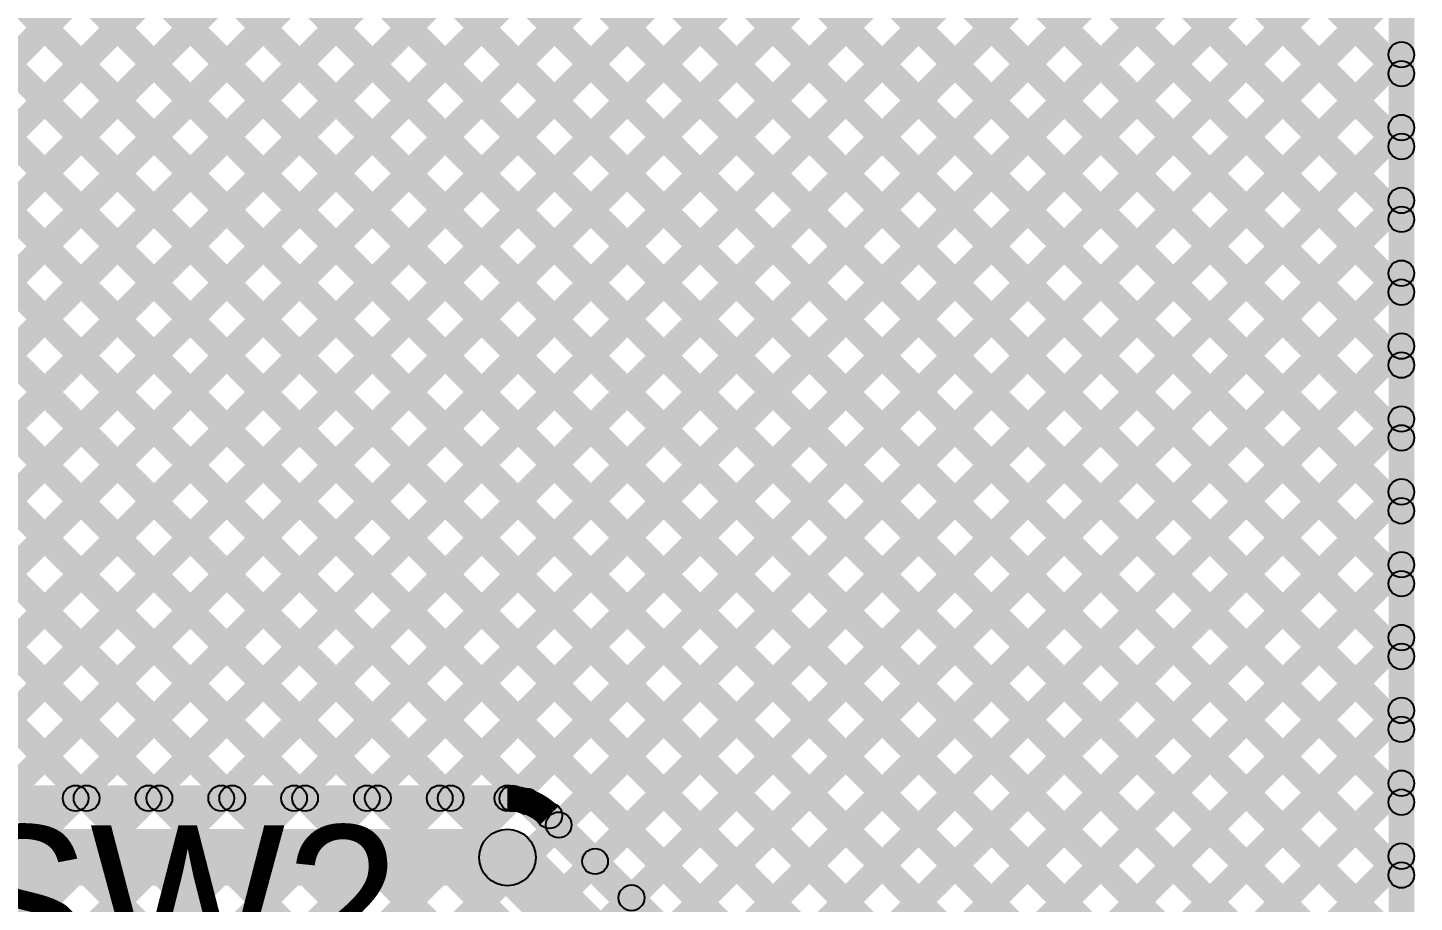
# Model space of a CAD drawing. Header units: millimetres. Extents: x -0.22 to 4.11, y -0.25 to 2.01.
# Drawn here: x 3.261 to 3.8, y 0.652 to 0.992 of the extents above; entities that cross this region are included whole.
import ezdxf

# ---------------------------------------------------------------- set-up
doc = ezdxf.new("R2010")
doc.units = ezdxf.units.MM
doc.header["$MEASUREMENT"] = 0
for name, color, linetype in [('BottomLayer', 5, 'Continuous'), ('TopLayer', 1, 'Continuous'), ('TopOverlay', 2, 'Continuous')]:
    doc.layers.add(name, color=color, linetype=linetype)

msp = doc.modelspace()

# ---------------------------------------------------------------- hatches: boundary and pattern name
at = {"layer": 'BottomLayer'}
for points in [[(2.28528, 1.74077), (2.29235, 1.74784), (3.68407, 0.35612), (3.677, 0.34905)], [(2.28528, 1.74077), (2.29235, 1.74784), (3.68407, 0.35612), (3.677, 0.34905)], [(2.39848, 1.74071), (2.40555, 1.74778), (3.68648, 0.46685), (3.6794, 0.45978)], [(2.39848, 1.74071), (2.40555, 1.74778), (3.68648, 0.46685), (3.6794, 0.45978)], [(2.42677, 1.7407), (2.43385, 1.74777), (3.70386, 0.47775), (3.69679, 0.47068)], [(2.42677, 1.7407), (2.43385, 1.74777), (3.70386, 0.47775), (3.69679, 0.47068)], [(2.45507, 1.74068), (2.46214, 1.74775), (3.71515, 0.49475), (3.70808, 0.48768)], [(2.45507, 1.74068), (2.46214, 1.74775), (3.71515, 0.49475), (3.70808, 0.48768)], [(2.48337, 1.74067), (2.49044, 1.74774), (3.74083, 0.49735), (3.73376, 0.49028)], [(2.48337, 1.74067), (2.49044, 1.74774), (3.74083, 0.49735), (3.73376, 0.49028)], [(2.51167, 1.74065), (2.51874, 1.74772), (3.76911, 0.49735), (3.76204, 0.49028)], [(2.51167, 1.74065), (2.51874, 1.74772), (3.76911, 0.49735), (3.76204, 0.49028)], [(2.53997, 1.74064), (2.54704, 1.74771), (3.79717, 0.49758), (3.7901, 0.49051)], [(2.53997, 1.74064), (2.54704, 1.74771), (3.79717, 0.49758), (3.7901, 0.49051)], [(2.56827, 1.74062), (2.57534, 1.74769), (3.79807, 0.52497), (3.791, 0.51789)], [(2.56827, 1.74062), (2.57534, 1.74769), (3.79807, 0.52497), (3.791, 0.51789)], [(2.59657, 1.74061), (2.60364, 1.74768), (3.79807, 0.55325), (3.791, 0.54618)], [(2.59657, 1.74061), (2.60364, 1.74768), (3.79807, 0.55325), (3.791, 0.54618)], [(2.62487, 1.74059), (2.63194, 1.74766), (3.79807, 0.58153), (3.791, 0.57446)], [(2.62487, 1.74059), (2.63194, 1.74766), (3.79807, 0.58153), (3.791, 0.57446)], [(2.65317, 1.74058), (2.66024, 1.74765), (3.79807, 0.60982), (3.791, 0.60275)], [(2.65317, 1.74058), (2.66024, 1.74765), (3.79807, 0.60982), (3.791, 0.60275)], [(2.68147, 1.74056), (2.68854, 1.74763), (3.79807, 0.6381), (3.791, 0.63103)], [(2.68147, 1.74056), (2.68854, 1.74763), (3.79807, 0.6381), (3.791, 0.63103)], [(2.70976, 1.74055), (2.71684, 1.74762), (3.79807, 0.66639), (3.791, 0.65932)], [(2.70976, 1.74055), (2.71684, 1.74762), (3.79807, 0.66639), (3.791, 0.65932)], [(2.73806, 1.74053), (2.74513, 1.7476), (3.79807, 0.69467), (3.791, 0.6876)], [(2.73806, 1.74053), (2.74513, 1.7476), (3.79807, 0.69467), (3.791, 0.6876)], [(2.76636, 1.74052), (2.77343, 1.74759), (3.79807, 0.72296), (3.791, 0.71588)], [(2.76636, 1.74052), (2.77343, 1.74759), (3.79807, 0.72296), (3.791, 0.71588)], [(2.79466, 1.7405), (2.80173, 1.74757), (3.79807, 0.75124), (3.791, 0.74417)], [(2.79466, 1.7405), (2.80173, 1.74757), (3.79807, 0.75124), (3.791, 0.74417)], [(2.82296, 1.74049), (2.83003, 1.74756), (3.79807, 0.77952), (3.791, 0.77245)], [(2.82296, 1.74049), (2.83003, 1.74756), (3.79807, 0.77952), (3.791, 0.77245)], [(2.85126, 1.74047), (2.85833, 1.74755), (3.79807, 0.80781), (3.791, 0.80074)], [(2.85126, 1.74047), (2.85833, 1.74755), (3.79807, 0.80781), (3.791, 0.80074)], [(2.87956, 1.74046), (2.88663, 1.74753), (3.79807, 0.83609), (3.791, 0.82902)], [(2.87956, 1.74046), (2.88663, 1.74753), (3.79807, 0.83609), (3.791, 0.82902)], [(2.90786, 1.74044), (2.91493, 1.74752), (3.79807, 0.86438), (3.791, 0.85731)], [(2.90786, 1.74044), (2.91493, 1.74752), (3.79807, 0.86438), (3.791, 0.85731)], [(2.93616, 1.74043), (2.94323, 1.7475), (3.79807, 0.89266), (3.791, 0.88559)], [(2.93616, 1.74043), (2.94323, 1.7475), (3.79807, 0.89266), (3.791, 0.88559)], [(2.96446, 1.74042), (2.97153, 1.74749), (3.79807, 0.92095), (3.791, 0.91387)], [(2.96446, 1.74042), (2.97153, 1.74749), (3.79807, 0.92095), (3.791, 0.91387)], [(2.99275, 1.7404), (2.99983, 1.74747), (3.79807, 0.94923), (3.791, 0.94216)], [(2.99275, 1.7404), (2.99983, 1.74747), (3.79807, 0.94923), (3.791, 0.94216)], [(3.02105, 1.74039), (3.02812, 1.74746), (3.79807, 0.97751), (3.791, 0.97044)], [(3.02105, 1.74039), (3.02812, 1.74746), (3.79807, 0.97751), (3.791, 0.97044)], [(2.32424, 1.7301), (2.33131, 1.73717), (3.68407, 0.38441), (3.677, 0.37734)], [(2.32424, 1.7301), (2.33131, 1.73717), (3.68407, 0.38441), (3.677, 0.37734)], [(2.35252, 1.7301), (2.35959, 1.73717), (3.68407, 0.41269), (3.677, 0.40562)], [(2.35252, 1.7301), (2.35959, 1.73717), (3.68407, 0.41269), (3.677, 0.40562)], [(2.38081, 1.7301), (2.38788, 1.73717), (3.68407, 0.44097), (3.677, 0.4339)], [(2.38081, 1.7301), (2.38788, 1.73717), (3.68407, 0.44097), (3.677, 0.4339)], [(2.28168, 1.71608), (2.28875, 1.72315), (3.68407, 0.32784), (3.677, 0.32077)], [(2.28168, 1.71608), (2.28875, 1.72315), (3.68407, 0.32784), (3.677, 0.32077)], [(2.28168, 1.6878), (2.28875, 1.69487), (3.68407, 0.29955), (3.677, 0.29248)], [(2.28168, 1.6878), (2.28875, 1.69487), (3.68407, 0.29955), (3.677, 0.29248)], [(2.28168, 1.65951), (2.28875, 1.66658), (3.68407, 0.27127), (3.677, 0.2642)], [(2.28168, 1.65951), (2.28875, 1.66658), (3.68407, 0.27127), (3.677, 0.2642)], [(2.28168, 1.63123), (2.28875, 1.6383), (3.68407, 0.24298), (3.677, 0.23591)], [(2.28168, 1.63123), (2.28875, 1.6383), (3.68407, 0.24298), (3.677, 0.23591)], [(2.48939, 0.20652), (2.48232, 0.21359), (3.677, 1.40827), (3.68407, 1.4012)], [(2.48939, 0.20652), (2.48232, 0.21359), (3.677, 1.40827), (3.68407, 1.4012)], [(2.51767, 0.20652), (2.5106, 0.21359), (3.677, 1.37999), (3.68407, 1.37291)], [(2.51767, 0.20652), (2.5106, 0.21359), (3.677, 1.37999), (3.68407, 1.37291)], [(2.54596, 0.20652), (2.53889, 0.21359), (3.677, 1.3517), (3.68407, 1.34463)], [(2.54596, 0.20652), (2.53889, 0.21359), (3.677, 1.3517), (3.68407, 1.34463)], [(2.57424, 0.20652), (2.56717, 0.21359), (3.677, 1.32342), (3.68407, 1.31635)], [(2.57424, 0.20652), (2.56717, 0.21359), (3.677, 1.32342), (3.68407, 1.31635)], [(2.60253, 0.20652), (2.59546, 0.21359), (3.677, 1.29513), (3.68407, 1.28806)], [(2.60253, 0.20652), (2.59546, 0.21359), (3.677, 1.29513), (3.68407, 1.28806)], [(2.63081, 0.20652), (2.62374, 0.21359), (3.677, 1.26685), (3.68407, 1.25978)], [(2.63081, 0.20652), (2.62374, 0.21359), (3.677, 1.26685), (3.68407, 1.25978)], [(2.6591, 0.20652), (2.65203, 0.21359), (3.677, 1.23856), (3.68407, 1.23149)], [(2.6591, 0.20652), (2.65203, 0.21359), (3.677, 1.23856), (3.68407, 1.23149)], [(2.68738, 0.20652), (2.68031, 0.21359), (3.69075, 1.22403), (3.69782, 1.21696)], [(2.68738, 0.20652), (2.68031, 0.21359), (3.69075, 1.22403), (3.69782, 1.21696)], [(2.69807, 0.16064), (2.691, 0.16771), (3.74732, 1.22403), (3.75439, 1.21696)], [(2.69807, 0.13236), (2.691, 0.13943), (3.7756, 1.22403), (3.78267, 1.21696)], [(2.69807, 0.18892), (2.691, 0.196), (3.71903, 1.22403), (3.72611, 1.21696)], [(2.69807, 0.16064), (2.691, 0.16771), (3.74732, 1.22403), (3.75439, 1.21696)], [(2.69807, 0.13236), (2.691, 0.13943), (3.7756, 1.22403), (3.78267, 1.21696)], [(2.69807, 0.18892), (2.691, 0.196), (3.71903, 1.22403), (3.72611, 1.21696)], [(3.79953, 0.49404), (3.78953, 0.49404), (3.78953, 1.2205), (3.79953, 1.2205)], [(3.79953, 0.49404), (3.78953, 0.49404), (3.78953, 1.2205), (3.79953, 1.2205)], [(2.69807, 0.10407), (2.691, 0.11114), (3.791, 1.21114), (3.79807, 1.20407)], [(2.69807, 0.10407), (2.691, 0.11114), (3.791, 1.21114), (3.79807, 1.20407)], [(2.69807, 0.07579), (2.691, 0.08286), (3.791, 1.18286), (3.79807, 1.17579)], [(2.69807, 0.07579), (2.691, 0.08286), (3.791, 1.18286), (3.79807, 1.17579)], [(2.69807, 0.0475), (2.691, 0.05457), (3.791, 1.15457), (3.79807, 1.1475)], [(2.69807, 0.0475), (2.691, 0.05457), (3.791, 1.15457), (3.79807, 1.1475)], [(2.69807, 0.01922), (2.691, 0.02629), (3.791, 1.12629), (3.79807, 1.11922)], [(2.69807, 0.01922), (2.691, 0.02629), (3.791, 1.12629), (3.79807, 1.11922)], [(2.71799, 0.01085), (2.71091, 0.01792), (3.791, 1.09801), (3.79807, 1.09093)], [(2.71799, 0.01085), (2.71091, 0.01792), (3.791, 1.09801), (3.79807, 1.09093)], [(2.74627, 0.01085), (2.7392, 0.01792), (3.791, 1.06972), (3.79807, 1.06265)], [(2.74627, 0.01085), (2.7392, 0.01792), (3.791, 1.06972), (3.79807, 1.06265)], [(2.77455, 0.01085), (2.76748, 0.01792), (3.791, 1.04144), (3.79807, 1.03437)], [(2.77455, 0.01085), (2.76748, 0.01792), (3.791, 1.04144), (3.79807, 1.03437)], [(2.80284, 0.01085), (2.79577, 0.01792), (3.791, 1.01315), (3.79807, 1.00608)], [(2.80284, 0.01085), (2.79577, 0.01792), (3.791, 1.01315), (3.79807, 1.00608)], [(2.83112, 0.01085), (2.82405, 0.01792), (3.791, 0.98487), (3.79807, 0.9778)], [(2.83112, 0.01085), (2.82405, 0.01792), (3.791, 0.98487), (3.79807, 0.9778)], [(2.85941, 0.01085), (2.85234, 0.01792), (3.791, 0.95658), (3.79807, 0.94951)], [(2.85941, 0.01085), (2.85234, 0.01792), (3.791, 0.95658), (3.79807, 0.94951)], [(2.88769, 0.01085), (2.88062, 0.01792), (3.791, 0.9283), (3.79807, 0.92123)], [(2.88769, 0.01085), (2.88062, 0.01792), (3.791, 0.9283), (3.79807, 0.92123)], [(2.91598, 0.01085), (2.9089, 0.01792), (3.791, 0.90001), (3.79807, 0.89294)], [(2.91598, 0.01085), (2.9089, 0.01792), (3.791, 0.90001), (3.79807, 0.89294)], [(2.94426, 0.01085), (2.93719, 0.01792), (3.791, 0.87173), (3.79807, 0.86466)], [(2.94426, 0.01085), (2.93719, 0.01792), (3.791, 0.87173), (3.79807, 0.86466)], [(2.97254, 0.01085), (2.96547, 0.01792), (3.791, 0.84345), (3.79807, 0.83638)], [(2.97254, 0.01085), (2.96547, 0.01792), (3.791, 0.84345), (3.79807, 0.83638)], [(3.00083, 0.01085), (2.99376, 0.01792), (3.791, 0.81516), (3.79807, 0.80809)], [(3.00083, 0.01085), (2.99376, 0.01792), (3.791, 0.81516), (3.79807, 0.80809)], [(3.02911, 0.01085), (3.02204, 0.01792), (3.791, 0.78688), (3.79807, 0.77981)], [(3.02911, 0.01085), (3.02204, 0.01792), (3.791, 0.78688), (3.79807, 0.77981)], [(3.0574, 0.01085), (3.05033, 0.01792), (3.791, 0.75859), (3.79807, 0.75152)], [(3.0574, 0.01085), (3.05033, 0.01792), (3.791, 0.75859), (3.79807, 0.75152)], [(3.08568, 0.01085), (3.07861, 0.01792), (3.791, 0.73031), (3.79807, 0.72324)], [(3.08568, 0.01085), (3.07861, 0.01792), (3.791, 0.73031), (3.79807, 0.72324)], [(3.11397, 0.01085), (3.10689, 0.01792), (3.791, 0.70202), (3.79807, 0.69495)], [(3.11397, 0.01085), (3.10689, 0.01792), (3.791, 0.70202), (3.79807, 0.69495)], [(3.14225, 0.01085), (3.13518, 0.01792), (3.791, 0.67374), (3.79807, 0.66667)], [(3.14225, 0.01085), (3.13518, 0.01792), (3.791, 0.67374), (3.79807, 0.66667)]]:
    msp.add_hatch(color=5, dxfattribs=at).paths.add_polyline_path(points)
h = msp.add_hatch(color=5, dxfattribs=at)
edge = h.paths.add_edge_path()
edge.add_arc((3.79453, 0.98133), 0.005, 0, 360)
h = msp.add_hatch(color=5, dxfattribs=at)
edge = h.paths.add_edge_path()
edge.add_arc((3.79453, 0.98133), 0.005, 0, 360)
h = msp.add_hatch(color=5, dxfattribs=at)
edge = h.paths.add_edge_path()
edge.add_arc((3.79453, 0.97398), 0.005, 0, 360)
h = msp.add_hatch(color=5, dxfattribs=at)
edge = h.paths.add_edge_path()
edge.add_arc((3.79453, 0.97398), 0.005, 0, 360)
h = msp.add_hatch(color=5, dxfattribs=at)
edge = h.paths.add_edge_path()
edge.add_arc((3.79453, 0.95305), 0.005, 0, 360)
h = msp.add_hatch(color=5, dxfattribs=at)
edge = h.paths.add_edge_path()
edge.add_arc((3.79453, 0.95305), 0.005, 0, 360)
h = msp.add_hatch(color=5, dxfattribs=at)
edge = h.paths.add_edge_path()
edge.add_arc((3.79453, 0.94569), 0.005, 0, 360)
h = msp.add_hatch(color=5, dxfattribs=at)
edge = h.paths.add_edge_path()
edge.add_arc((3.79453, 0.94569), 0.005, 0, 360)
h = msp.add_hatch(color=5, dxfattribs=at)
edge = h.paths.add_edge_path()
edge.add_arc((3.79453, 0.92476), 0.005, 0, 360)
h = msp.add_hatch(color=5, dxfattribs=at)
edge = h.paths.add_edge_path()
edge.add_arc((3.79453, 0.92476), 0.005, 0, 360)
h = msp.add_hatch(color=5, dxfattribs=at)
edge = h.paths.add_edge_path()
edge.add_arc((3.79453, 0.91741), 0.005, 0, 360)
h = msp.add_hatch(color=5, dxfattribs=at)
edge = h.paths.add_edge_path()
edge.add_arc((3.79453, 0.91741), 0.005, 0, 360)
h = msp.add_hatch(color=5, dxfattribs=at)
edge = h.paths.add_edge_path()
edge.add_arc((3.79453, 0.89648), 0.005, 0, 360)
h = msp.add_hatch(color=5, dxfattribs=at)
edge = h.paths.add_edge_path()
edge.add_arc((3.79453, 0.89648), 0.005, 0, 360)
h = msp.add_hatch(color=5, dxfattribs=at)
edge = h.paths.add_edge_path()
edge.add_arc((3.79453, 0.88913), 0.005, 0, 360)
h = msp.add_hatch(color=5, dxfattribs=at)
edge = h.paths.add_edge_path()
edge.add_arc((3.79453, 0.88913), 0.005, 0, 360)
h = msp.add_hatch(color=5, dxfattribs=at)
edge = h.paths.add_edge_path()
edge.add_arc((3.79453, 0.8682), 0.005, 0, 360)
h = msp.add_hatch(color=5, dxfattribs=at)
edge = h.paths.add_edge_path()
edge.add_arc((3.79453, 0.8682), 0.005, 0, 360)
h = msp.add_hatch(color=5, dxfattribs=at)
edge = h.paths.add_edge_path()
edge.add_arc((3.79453, 0.86084), 0.005, 0, 360)
h = msp.add_hatch(color=5, dxfattribs=at)
edge = h.paths.add_edge_path()
edge.add_arc((3.79453, 0.86084), 0.005, 0, 360)
h = msp.add_hatch(color=5, dxfattribs=at)
edge = h.paths.add_edge_path()
edge.add_arc((3.79453, 0.83991), 0.005, 0, 360)
h = msp.add_hatch(color=5, dxfattribs=at)
edge = h.paths.add_edge_path()
edge.add_arc((3.79453, 0.83991), 0.005, 0, 360)
h = msp.add_hatch(color=5, dxfattribs=at)
edge = h.paths.add_edge_path()
edge.add_arc((3.79453, 0.83256), 0.005, 0, 360)
h = msp.add_hatch(color=5, dxfattribs=at)
edge = h.paths.add_edge_path()
edge.add_arc((3.79453, 0.83256), 0.005, 0, 360)
h = msp.add_hatch(color=5, dxfattribs=at)
edge = h.paths.add_edge_path()
edge.add_arc((3.79453, 0.81163), 0.005, 0, 360)
h = msp.add_hatch(color=5, dxfattribs=at)
edge = h.paths.add_edge_path()
edge.add_arc((3.79453, 0.81163), 0.005, 0, 360)
h = msp.add_hatch(color=5, dxfattribs=at)
edge = h.paths.add_edge_path()
edge.add_arc((3.79453, 0.80427), 0.005, 0, 360)
h = msp.add_hatch(color=5, dxfattribs=at)
edge = h.paths.add_edge_path()
edge.add_arc((3.79453, 0.80427), 0.005, 0, 360)
h = msp.add_hatch(color=5, dxfattribs=at)
edge = h.paths.add_edge_path()
edge.add_arc((3.79453, 0.78334), 0.005, 0, 360)
h = msp.add_hatch(color=5, dxfattribs=at)
edge = h.paths.add_edge_path()
edge.add_arc((3.79453, 0.78334), 0.005, 0, 360)
h = msp.add_hatch(color=5, dxfattribs=at)
edge = h.paths.add_edge_path()
edge.add_arc((3.79453, 0.77599), 0.005, 0, 360)
h = msp.add_hatch(color=5, dxfattribs=at)
edge = h.paths.add_edge_path()
edge.add_arc((3.79453, 0.77599), 0.005, 0, 360)
h = msp.add_hatch(color=5, dxfattribs=at)
edge = h.paths.add_edge_path()
edge.add_arc((3.79453, 0.75506), 0.005, 0, 360)
h = msp.add_hatch(color=5, dxfattribs=at)
edge = h.paths.add_edge_path()
edge.add_arc((3.79453, 0.75506), 0.005, 0, 360)
h = msp.add_hatch(color=5, dxfattribs=at)
edge = h.paths.add_edge_path()
edge.add_arc((3.79453, 0.7477), 0.005, 0, 360)
h = msp.add_hatch(color=5, dxfattribs=at)
edge = h.paths.add_edge_path()
edge.add_arc((3.79453, 0.7477), 0.005, 0, 360)
h = msp.add_hatch(color=5, dxfattribs=at)
edge = h.paths.add_edge_path()
edge.add_arc((3.79453, 0.72677), 0.005, 0, 360)
h = msp.add_hatch(color=5, dxfattribs=at)
edge = h.paths.add_edge_path()
edge.add_arc((3.79453, 0.72677), 0.005, 0, 360)
h = msp.add_hatch(color=5, dxfattribs=at)
edge = h.paths.add_edge_path()
edge.add_arc((3.79453, 0.71942), 0.005, 0, 360)
h = msp.add_hatch(color=5, dxfattribs=at)
edge = h.paths.add_edge_path()
edge.add_arc((3.79453, 0.71942), 0.005, 0, 360)
h = msp.add_hatch(color=5, dxfattribs=at)
edge = h.paths.add_edge_path()
edge.add_arc((3.79453, 0.69849), 0.005, 0, 360)
h = msp.add_hatch(color=5, dxfattribs=at)
edge = h.paths.add_edge_path()
edge.add_arc((3.79453, 0.69849), 0.005, 0, 360)
h = msp.add_hatch(color=5, dxfattribs=at)
edge = h.paths.add_edge_path()
edge.add_arc((3.79453, 0.69114), 0.005, 0, 360)
h = msp.add_hatch(color=5, dxfattribs=at)
edge = h.paths.add_edge_path()
edge.add_arc((3.79453, 0.69114), 0.005, 0, 360)
h = msp.add_hatch(color=5, dxfattribs=at)
edge = h.paths.add_edge_path()
edge.add_arc((3.79453, 0.6702), 0.005, 0, 360)
h = msp.add_hatch(color=5, dxfattribs=at)
edge = h.paths.add_edge_path()
edge.add_arc((3.79453, 0.6702), 0.005, 0, 360)
h = msp.add_hatch(color=5, dxfattribs=at)
edge = h.paths.add_edge_path()
edge.add_arc((3.79453, 0.66285), 0.005, 0, 360)
h = msp.add_hatch(color=5, dxfattribs=at)
edge = h.paths.add_edge_path()
edge.add_arc((3.79453, 0.66285), 0.005, 0, 360)
at = {"layer": 'TopLayer'}
for points in [[(2.97202, 0.68915), (2.96495, 0.69622), (3.72239, 1.45366), (3.72946, 1.44659)], [(2.97202, 0.68915), (2.96495, 0.69622), (3.72239, 1.45366), (3.72946, 1.44659)], [(3.0003, 0.68915), (2.99323, 0.69622), (3.73622, 1.43921), (3.74329, 1.43213)], [(3.0003, 0.68915), (2.99323, 0.69622), (3.73622, 1.43921), (3.74329, 1.43213)], [(3.02859, 0.68915), (3.02152, 0.69622), (3.76043, 1.43514), (3.7675, 1.42806)], [(3.02859, 0.68915), (3.02152, 0.69622), (3.76043, 1.43514), (3.7675, 1.42806)], [(3.05687, 0.68915), (3.0498, 0.69622), (3.78872, 1.43514), (3.79579, 1.42806)], [(3.05687, 0.68915), (3.0498, 0.69622), (3.78872, 1.43514), (3.79579, 1.42806)], [(3.08516, 0.68915), (3.07809, 0.69622), (3.791, 1.40913), (3.79807, 1.40206)], [(3.08516, 0.68915), (3.07809, 0.69622), (3.791, 1.40913), (3.79807, 1.40206)], [(2.63281, 1.33667), (2.63988, 1.34374), (3.2874, 0.69622), (3.28033, 0.68915)], [(2.63281, 1.33667), (2.63988, 1.34374), (3.2874, 0.69622), (3.28033, 0.68915)], [(2.66109, 1.33667), (2.66816, 1.34374), (3.31569, 0.69622), (3.30861, 0.68915)], [(2.66109, 1.33667), (2.66816, 1.34374), (3.31569, 0.69622), (3.30861, 0.68915)], [(2.68938, 1.33667), (2.69645, 1.34374), (3.34397, 0.69622), (3.3369, 0.68915)], [(2.68938, 1.33667), (2.69645, 1.34374), (3.34397, 0.69622), (3.3369, 0.68915)], [(2.71766, 1.33667), (2.72473, 1.34374), (3.37225, 0.69622), (3.36518, 0.68915)], [(2.71766, 1.33667), (2.72473, 1.34374), (3.37225, 0.69622), (3.36518, 0.68915)], [(2.74595, 1.33667), (2.75302, 1.34374), (3.40054, 0.69622), (3.39347, 0.68915)], [(2.74595, 1.33667), (2.75302, 1.34374), (3.40054, 0.69622), (3.39347, 0.68915)], [(2.77423, 1.33667), (2.7813, 1.34374), (3.42882, 0.69622), (3.42175, 0.68915)], [(2.77423, 1.33667), (2.7813, 1.34374), (3.42882, 0.69622), (3.42175, 0.68915)], [(2.80251, 1.33667), (2.80959, 1.34374), (3.45836, 0.69497), (3.45129, 0.6879)], [(2.80251, 1.33667), (2.80959, 1.34374), (3.45836, 0.69497), (3.45129, 0.6879)], [(2.8308, 1.33667), (2.83787, 1.34374), (3.68426, 0.49735), (3.67719, 0.49028)], [(2.8308, 1.33667), (2.83787, 1.34374), (3.68426, 0.49735), (3.67719, 0.49028)], [(2.85908, 1.33667), (2.86615, 1.34374), (3.71254, 0.49735), (3.70547, 0.49028)], [(2.85908, 1.33667), (2.86615, 1.34374), (3.71254, 0.49735), (3.70547, 0.49028)], [(2.88737, 1.33667), (2.89444, 1.34374), (3.74083, 0.49735), (3.73376, 0.49028)], [(2.88737, 1.33667), (2.89444, 1.34374), (3.74083, 0.49735), (3.73376, 0.49028)], [(2.91565, 1.33667), (2.92272, 1.34374), (3.74985, 0.51662), (3.74278, 0.50954)], [(2.91565, 1.33667), (2.92272, 1.34374), (3.74985, 0.51662), (3.74278, 0.50954)], [(2.94394, 1.33667), (2.95101, 1.34374), (3.77813, 0.51662), (3.77106, 0.50954)], [(2.94394, 1.33667), (2.95101, 1.34374), (3.77813, 0.51662), (3.77106, 0.50954)], [(2.97222, 1.33667), (2.97929, 1.34374), (3.79807, 0.52497), (3.791, 0.51789)], [(2.97222, 1.33667), (2.97929, 1.34374), (3.79807, 0.52497), (3.791, 0.51789)], [(3.0005, 1.33667), (3.00758, 1.34374), (3.79807, 0.55325), (3.791, 0.54618)], [(3.0005, 1.33667), (3.00758, 1.34374), (3.79807, 0.55325), (3.791, 0.54618)], [(3.02879, 1.33667), (3.03586, 1.34374), (3.79807, 0.58153), (3.791, 0.57446)], [(3.02879, 1.33667), (3.03586, 1.34374), (3.79807, 0.58153), (3.791, 0.57446)], [(3.28335, 1.33667), (3.29042, 1.34374), (3.79807, 0.83609), (3.791, 0.82902)], [(3.28335, 1.33667), (3.29042, 1.34374), (3.79807, 0.83609), (3.791, 0.82902)], [(3.31163, 1.33667), (3.3187, 1.34374), (3.79807, 0.86438), (3.791, 0.85731)], [(3.31163, 1.33667), (3.3187, 1.34374), (3.79807, 0.86438), (3.791, 0.85731)], [(3.33992, 1.33667), (3.34699, 1.34374), (3.79807, 0.89266), (3.791, 0.88559)], [(3.33992, 1.33667), (3.34699, 1.34374), (3.79807, 0.89266), (3.791, 0.88559)], [(3.3682, 1.33667), (3.37527, 1.34374), (3.79807, 0.92095), (3.791, 0.91387)], [(3.3682, 1.33667), (3.37527, 1.34374), (3.79807, 0.92095), (3.791, 0.91387)], [(3.39648, 1.33667), (3.40356, 1.34374), (3.79807, 0.94923), (3.791, 0.94216)], [(3.39648, 1.33667), (3.40356, 1.34374), (3.79807, 0.94923), (3.791, 0.94216)], [(3.42477, 1.33667), (3.43184, 1.34374), (3.79807, 0.97751), (3.791, 0.97044)], [(3.42477, 1.33667), (3.43184, 1.34374), (3.79807, 0.97751), (3.791, 0.97044)], [(3.28778, 1.30396), (3.29485, 1.31103), (3.79807, 0.80781), (3.791, 0.80074)], [(3.28778, 1.30396), (3.29485, 1.31103), (3.79807, 0.80781), (3.791, 0.80074)], [(3.28778, 1.27567), (3.29485, 1.28274), (3.79807, 0.77952), (3.791, 0.77245)], [(3.28778, 1.27567), (3.29485, 1.28274), (3.79807, 0.77952), (3.791, 0.77245)], [(3.11344, 0.68915), (3.10637, 0.69622), (3.67802, 1.26787), (3.68509, 1.2608)], [(3.11344, 0.68915), (3.10637, 0.69622), (3.67802, 1.26787), (3.68509, 1.2608)], [(3.14172, 0.68915), (3.13465, 0.69622), (3.69097, 1.25254), (3.69804, 1.24547)], [(3.14172, 0.68915), (3.13465, 0.69622), (3.69097, 1.25254), (3.69804, 1.24547)], [(3.28778, 1.24739), (3.29485, 1.25446), (3.79807, 0.75124), (3.791, 0.74417)], [(3.28778, 1.24739), (3.29485, 1.25446), (3.79807, 0.75124), (3.791, 0.74417)], [(3.17001, 0.68915), (3.16294, 0.69622), (3.71453, 1.24781), (3.7216, 1.24074)], [(3.17001, 0.68915), (3.16294, 0.69622), (3.71453, 1.24781), (3.7216, 1.24074)], [(3.19829, 0.68915), (3.19122, 0.69622), (3.73622, 1.24122), (3.74329, 1.23414)], [(3.19829, 0.68915), (3.19122, 0.69622), (3.73622, 1.24122), (3.74329, 1.23414)], [(3.16253, 1.23121), (3.1696, 1.23828), (3.79807, 0.60982), (3.791, 0.60275)], [(3.16253, 1.23121), (3.1696, 1.23828), (3.79807, 0.60982), (3.791, 0.60275)], [(3.19081, 1.23121), (3.19789, 1.23828), (3.79807, 0.6381), (3.791, 0.63103)], [(3.19081, 1.23121), (3.19789, 1.23828), (3.79807, 0.6381), (3.791, 0.63103)], [(3.2191, 1.23121), (3.22617, 1.23828), (3.79807, 0.66639), (3.791, 0.65932)], [(3.2191, 1.23121), (3.22617, 1.23828), (3.79807, 0.66639), (3.791, 0.65932)], [(3.22658, 0.68915), (3.21951, 0.69622), (3.76157, 1.23828), (3.76864, 1.23121)], [(3.22658, 0.68915), (3.21951, 0.69622), (3.76157, 1.23828), (3.76864, 1.23121)], [(3.24738, 1.23121), (3.25445, 1.23828), (3.79807, 0.69467), (3.791, 0.6876)], [(3.24738, 1.23121), (3.25445, 1.23828), (3.79807, 0.69467), (3.791, 0.6876)], [(3.25486, 0.68915), (3.24779, 0.69622), (3.78986, 1.23828), (3.79693, 1.23121)], [(3.25486, 0.68915), (3.24779, 0.69622), (3.78986, 1.23828), (3.79693, 1.23121)], [(3.27567, 1.23121), (3.28274, 1.23828), (3.79807, 0.72296), (3.791, 0.71588)], [(3.27567, 1.23121), (3.28274, 1.23828), (3.79807, 0.72296), (3.791, 0.71588)], [(3.79953, 0.51308), (3.78953, 0.51308), (3.78953, 1.23475), (3.79953, 1.23475)], [(3.79953, 0.51308), (3.78953, 0.51308), (3.78953, 1.23475), (3.79953, 1.23475)], [(3.28315, 0.68915), (3.27608, 0.69622), (3.791, 1.21114), (3.79807, 1.20407)], [(3.28315, 0.68915), (3.27608, 0.69622), (3.791, 1.21114), (3.79807, 1.20407)], [(3.31143, 0.68915), (3.30436, 0.69622), (3.791, 1.18286), (3.79807, 1.17579)], [(3.31143, 0.68915), (3.30436, 0.69622), (3.791, 1.18286), (3.79807, 1.17579)], [(3.33972, 0.68915), (3.33264, 0.69622), (3.791, 1.15457), (3.79807, 1.1475)], [(3.33972, 0.68915), (3.33264, 0.69622), (3.791, 1.15457), (3.79807, 1.1475)], [(3.368, 0.68915), (3.36093, 0.69622), (3.791, 1.12629), (3.79807, 1.11922)], [(3.368, 0.68915), (3.36093, 0.69622), (3.791, 1.12629), (3.79807, 1.11922)], [(3.39628, 0.68915), (3.38921, 0.69622), (3.791, 1.09801), (3.79807, 1.09093)], [(3.39628, 0.68915), (3.38921, 0.69622), (3.791, 1.09801), (3.79807, 1.09093)], [(3.42457, 0.68915), (3.4175, 0.69622), (3.791, 1.06972), (3.79807, 1.06265)], [(3.42457, 0.68915), (3.4175, 0.69622), (3.791, 1.06972), (3.79807, 1.06265)], [(3.45277, 0.68907), (3.4457, 0.69614), (3.791, 1.04144), (3.79807, 1.03437)], [(3.45277, 0.68907), (3.4457, 0.69614), (3.791, 1.04144), (3.79807, 1.03437)], [(3.47077, 0.67878), (3.4637, 0.68585), (3.791, 1.01315), (3.79807, 1.00608)], [(3.47077, 0.67878), (3.4637, 0.68585), (3.791, 1.01315), (3.79807, 1.00608)], [(3.48491, 0.66464), (3.47784, 0.67171), (3.791, 0.98487), (3.79807, 0.9778)], [(3.48491, 0.66464), (3.47784, 0.67171), (3.791, 0.98487), (3.79807, 0.9778)], [(3.49905, 0.6505), (3.49198, 0.65757), (3.791, 0.95658), (3.79807, 0.94951)], [(3.49905, 0.6505), (3.49198, 0.65757), (3.791, 0.95658), (3.79807, 0.94951)], [(3.51319, 0.63635), (3.50612, 0.64343), (3.791, 0.9283), (3.79807, 0.92123)], [(3.51319, 0.63635), (3.50612, 0.64343), (3.791, 0.9283), (3.79807, 0.92123)], [(3.52734, 0.62221), (3.52027, 0.62928), (3.791, 0.90001), (3.79807, 0.89294)], [(3.52734, 0.62221), (3.52027, 0.62928), (3.791, 0.90001), (3.79807, 0.89294)], [(3.54148, 0.60807), (3.53441, 0.61514), (3.791, 0.87173), (3.79807, 0.86466)], [(3.54148, 0.60807), (3.53441, 0.61514), (3.791, 0.87173), (3.79807, 0.86466)], [(3.55562, 0.59393), (3.54855, 0.601), (3.791, 0.84345), (3.79807, 0.83638)], [(3.55562, 0.59393), (3.54855, 0.601), (3.791, 0.84345), (3.79807, 0.83638)], [(3.56976, 0.57979), (3.56269, 0.58686), (3.791, 0.81516), (3.79807, 0.80809)], [(3.56976, 0.57979), (3.56269, 0.58686), (3.791, 0.81516), (3.79807, 0.80809)], [(3.58391, 0.56564), (3.57683, 0.57272), (3.791, 0.78688), (3.79807, 0.77981)], [(3.58391, 0.56564), (3.57683, 0.57272), (3.791, 0.78688), (3.79807, 0.77981)], [(3.59805, 0.5515), (3.59098, 0.55857), (3.791, 0.75859), (3.79807, 0.75152)], [(3.59805, 0.5515), (3.59098, 0.55857), (3.791, 0.75859), (3.79807, 0.75152)], [(3.61219, 0.53736), (3.60512, 0.54443), (3.791, 0.73031), (3.79807, 0.72324)], [(3.61219, 0.53736), (3.60512, 0.54443), (3.791, 0.73031), (3.79807, 0.72324)], [(3.62633, 0.52322), (3.61926, 0.53029), (3.791, 0.70202), (3.79807, 0.69495)], [(3.62633, 0.52322), (3.61926, 0.53029), (3.791, 0.70202), (3.79807, 0.69495)], [(1.8739, 0.68768), (1.8739, 0.69768), (3.44734, 0.69768), (3.44734, 0.68768)], [(1.8739, 0.68768), (1.8739, 0.69768), (3.44734, 0.69768), (3.44734, 0.68768)], [(3.46007, 0.68241), (3.46714, 0.68948), (3.65927, 0.49735), (3.6522, 0.49028)], [(3.46007, 0.68241), (3.46714, 0.68948), (3.65927, 0.49735), (3.6522, 0.49028)], [(1.86437, 0.65868), (1.86437, 0.68068), (3.44734, 0.68068), (3.44734, 0.65868)], [(3.43956, 0.66191), (3.45512, 0.67746), (3.65398, 0.47859), (3.63843, 0.46304)], [(3.64047, 0.50908), (3.6334, 0.51615), (3.791, 0.67374), (3.79807, 0.66667)], [(3.64047, 0.50908), (3.6334, 0.51615), (3.791, 0.67374), (3.79807, 0.66667)]]:
    msp.add_hatch(color=1, dxfattribs=at).paths.add_polyline_path(points)
h = msp.add_hatch(color=1, dxfattribs=at)
edge = h.paths.add_edge_path()
edge.add_arc((3.79453, 0.98133), 0.005, 0, 360)
h = msp.add_hatch(color=1, dxfattribs=at)
edge = h.paths.add_edge_path()
edge.add_arc((3.79453, 0.98133), 0.005, 0, 360)
h = msp.add_hatch(color=1, dxfattribs=at)
edge = h.paths.add_edge_path()
edge.add_arc((3.79453, 0.97398), 0.005, 0, 360)
h = msp.add_hatch(color=1, dxfattribs=at)
edge = h.paths.add_edge_path()
edge.add_arc((3.79453, 0.97398), 0.005, 0, 360)
h = msp.add_hatch(color=1, dxfattribs=at)
edge = h.paths.add_edge_path()
edge.add_arc((3.79453, 0.95305), 0.005, 0, 360)
h = msp.add_hatch(color=1, dxfattribs=at)
edge = h.paths.add_edge_path()
edge.add_arc((3.79453, 0.95305), 0.005, 0, 360)
h = msp.add_hatch(color=1, dxfattribs=at)
edge = h.paths.add_edge_path()
edge.add_arc((3.79453, 0.94569), 0.005, 0, 360)
h = msp.add_hatch(color=1, dxfattribs=at)
edge = h.paths.add_edge_path()
edge.add_arc((3.79453, 0.94569), 0.005, 0, 360)
h = msp.add_hatch(color=1, dxfattribs=at)
edge = h.paths.add_edge_path()
edge.add_arc((3.79453, 0.92476), 0.005, 0, 360)
h = msp.add_hatch(color=1, dxfattribs=at)
edge = h.paths.add_edge_path()
edge.add_arc((3.79453, 0.92476), 0.005, 0, 360)
h = msp.add_hatch(color=1, dxfattribs=at)
edge = h.paths.add_edge_path()
edge.add_arc((3.79453, 0.91741), 0.005, 0, 360)
h = msp.add_hatch(color=1, dxfattribs=at)
edge = h.paths.add_edge_path()
edge.add_arc((3.79453, 0.91741), 0.005, 0, 360)
h = msp.add_hatch(color=1, dxfattribs=at)
edge = h.paths.add_edge_path()
edge.add_arc((3.79453, 0.89648), 0.005, 0, 360)
h = msp.add_hatch(color=1, dxfattribs=at)
edge = h.paths.add_edge_path()
edge.add_arc((3.79453, 0.89648), 0.005, 0, 360)
h = msp.add_hatch(color=1, dxfattribs=at)
edge = h.paths.add_edge_path()
edge.add_arc((3.79453, 0.88913), 0.005, 0, 360)
h = msp.add_hatch(color=1, dxfattribs=at)
edge = h.paths.add_edge_path()
edge.add_arc((3.79453, 0.88913), 0.005, 0, 360)
h = msp.add_hatch(color=1, dxfattribs=at)
edge = h.paths.add_edge_path()
edge.add_arc((3.79453, 0.8682), 0.005, 0, 360)
h = msp.add_hatch(color=1, dxfattribs=at)
edge = h.paths.add_edge_path()
edge.add_arc((3.79453, 0.8682), 0.005, 0, 360)
h = msp.add_hatch(color=1, dxfattribs=at)
edge = h.paths.add_edge_path()
edge.add_arc((3.79453, 0.86084), 0.005, 0, 360)
h = msp.add_hatch(color=1, dxfattribs=at)
edge = h.paths.add_edge_path()
edge.add_arc((3.79453, 0.86084), 0.005, 0, 360)
h = msp.add_hatch(color=1, dxfattribs=at)
edge = h.paths.add_edge_path()
edge.add_arc((3.79453, 0.83991), 0.005, 0, 360)
h = msp.add_hatch(color=1, dxfattribs=at)
edge = h.paths.add_edge_path()
edge.add_arc((3.79453, 0.83991), 0.005, 0, 360)
h = msp.add_hatch(color=1, dxfattribs=at)
edge = h.paths.add_edge_path()
edge.add_arc((3.79453, 0.83256), 0.005, 0, 360)
h = msp.add_hatch(color=1, dxfattribs=at)
edge = h.paths.add_edge_path()
edge.add_arc((3.79453, 0.83256), 0.005, 0, 360)
h = msp.add_hatch(color=1, dxfattribs=at)
edge = h.paths.add_edge_path()
edge.add_arc((3.79453, 0.81163), 0.005, 0, 360)
h = msp.add_hatch(color=1, dxfattribs=at)
edge = h.paths.add_edge_path()
edge.add_arc((3.79453, 0.81163), 0.005, 0, 360)
h = msp.add_hatch(color=1, dxfattribs=at)
edge = h.paths.add_edge_path()
edge.add_arc((3.79453, 0.80427), 0.005, 0, 360)
h = msp.add_hatch(color=1, dxfattribs=at)
edge = h.paths.add_edge_path()
edge.add_arc((3.79453, 0.80427), 0.005, 0, 360)
h = msp.add_hatch(color=1, dxfattribs=at)
edge = h.paths.add_edge_path()
edge.add_arc((3.79453, 0.78334), 0.005, 0, 360)
h = msp.add_hatch(color=1, dxfattribs=at)
edge = h.paths.add_edge_path()
edge.add_arc((3.79453, 0.78334), 0.005, 0, 360)
h = msp.add_hatch(color=1, dxfattribs=at)
edge = h.paths.add_edge_path()
edge.add_arc((3.79453, 0.77599), 0.005, 0, 360)
h = msp.add_hatch(color=1, dxfattribs=at)
edge = h.paths.add_edge_path()
edge.add_arc((3.79453, 0.77599), 0.005, 0, 360)
h = msp.add_hatch(color=1, dxfattribs=at)
edge = h.paths.add_edge_path()
edge.add_arc((3.79453, 0.75506), 0.005, 0, 360)
h = msp.add_hatch(color=1, dxfattribs=at)
edge = h.paths.add_edge_path()
edge.add_arc((3.79453, 0.75506), 0.005, 0, 360)
h = msp.add_hatch(color=1, dxfattribs=at)
edge = h.paths.add_edge_path()
edge.add_arc((3.79453, 0.7477), 0.005, 0, 360)
h = msp.add_hatch(color=1, dxfattribs=at)
edge = h.paths.add_edge_path()
edge.add_arc((3.79453, 0.7477), 0.005, 0, 360)
h = msp.add_hatch(color=1, dxfattribs=at)
edge = h.paths.add_edge_path()
edge.add_arc((3.79453, 0.72677), 0.005, 0, 360)
h = msp.add_hatch(color=1, dxfattribs=at)
edge = h.paths.add_edge_path()
edge.add_arc((3.79453, 0.72677), 0.005, 0, 360)
h = msp.add_hatch(color=1, dxfattribs=at)
edge = h.paths.add_edge_path()
edge.add_arc((3.79453, 0.71942), 0.005, 0, 360)
h = msp.add_hatch(color=1, dxfattribs=at)
edge = h.paths.add_edge_path()
edge.add_arc((3.79453, 0.71942), 0.005, 0, 360)
h = msp.add_hatch(color=1, dxfattribs=at)
edge = h.paths.add_edge_path()
edge.add_arc((3.79453, 0.69849), 0.005, 0, 360)
h = msp.add_hatch(color=1, dxfattribs=at)
edge = h.paths.add_edge_path()
edge.add_arc((3.79453, 0.69849), 0.005, 0, 360)
h = msp.add_hatch(color=1, dxfattribs=at)
edge = h.paths.add_edge_path()
edge.add_arc((3.27961, 0.69268), 0.005, 0, 360)
h = msp.add_hatch(color=1, dxfattribs=at)
edge = h.paths.add_edge_path()
edge.add_arc((3.27961, 0.69268), 0.005, 0, 360)
h = msp.add_hatch(color=1, dxfattribs=at)
edge = h.paths.add_edge_path()
edge.add_arc((3.28387, 0.69268), 0.005, 0, 360)
h = msp.add_hatch(color=1, dxfattribs=at)
edge = h.paths.add_edge_path()
edge.add_arc((3.28387, 0.69268), 0.005, 0, 360)
h = msp.add_hatch(color=1, dxfattribs=at)
edge = h.paths.add_edge_path()
edge.add_arc((3.3079, 0.69268), 0.005, 0, 360)
h = msp.add_hatch(color=1, dxfattribs=at)
edge = h.paths.add_edge_path()
edge.add_arc((3.3079, 0.69268), 0.005, 0, 360)
h = msp.add_hatch(color=1, dxfattribs=at)
edge = h.paths.add_edge_path()
edge.add_arc((3.31215, 0.69268), 0.005, 0, 360)
h = msp.add_hatch(color=1, dxfattribs=at)
edge = h.paths.add_edge_path()
edge.add_arc((3.31215, 0.69268), 0.005, 0, 360)
h = msp.add_hatch(color=1, dxfattribs=at)
edge = h.paths.add_edge_path()
edge.add_arc((3.33618, 0.69268), 0.005, 0, 360)
h = msp.add_hatch(color=1, dxfattribs=at)
edge = h.paths.add_edge_path()
edge.add_arc((3.33618, 0.69268), 0.005, 0, 360)
h = msp.add_hatch(color=1, dxfattribs=at)
edge = h.paths.add_edge_path()
edge.add_arc((3.34043, 0.69268), 0.005, 0, 360)
h = msp.add_hatch(color=1, dxfattribs=at)
edge = h.paths.add_edge_path()
edge.add_arc((3.34043, 0.69268), 0.005, 0, 360)
h = msp.add_hatch(color=1, dxfattribs=at)
edge = h.paths.add_edge_path()
edge.add_arc((3.36446, 0.69268), 0.005, 0, 360)
h = msp.add_hatch(color=1, dxfattribs=at)
edge = h.paths.add_edge_path()
edge.add_arc((3.36446, 0.69268), 0.005, 0, 360)
h = msp.add_hatch(color=1, dxfattribs=at)
edge = h.paths.add_edge_path()
edge.add_arc((3.36872, 0.69268), 0.005, 0, 360)
h = msp.add_hatch(color=1, dxfattribs=at)
edge = h.paths.add_edge_path()
edge.add_arc((3.36872, 0.69268), 0.005, 0, 360)
h = msp.add_hatch(color=1, dxfattribs=at)
edge = h.paths.add_edge_path()
edge.add_arc((3.39275, 0.69268), 0.005, 0, 360)
h = msp.add_hatch(color=1, dxfattribs=at)
edge = h.paths.add_edge_path()
edge.add_arc((3.39275, 0.69268), 0.005, 0, 360)
h = msp.add_hatch(color=1, dxfattribs=at)
edge = h.paths.add_edge_path()
edge.add_arc((3.397, 0.69268), 0.005, 0, 360)
h = msp.add_hatch(color=1, dxfattribs=at)
edge = h.paths.add_edge_path()
edge.add_arc((3.397, 0.69268), 0.005, 0, 360)
h = msp.add_hatch(color=1, dxfattribs=at)
edge = h.paths.add_edge_path()
edge.add_arc((3.42103, 0.69268), 0.005, 0, 360)
h = msp.add_hatch(color=1, dxfattribs=at)
edge = h.paths.add_edge_path()
edge.add_arc((3.42103, 0.69268), 0.005, 0, 360)
h = msp.add_hatch(color=1, dxfattribs=at)
edge = h.paths.add_edge_path()
edge.add_arc((3.42529, 0.69268), 0.005, 0, 360)
h = msp.add_hatch(color=1, dxfattribs=at)
edge = h.paths.add_edge_path()
edge.add_arc((3.42529, 0.69268), 0.005, 0, 360)
h = msp.add_hatch(color=1, dxfattribs=at)
edge = h.paths.add_edge_path()
edge.add_arc((3.44734, 0.69268), 0.005, 0, 360)
h = msp.add_hatch(color=1, dxfattribs=at)
edge = h.paths.add_edge_path()
edge.add_arc((3.44734, 0.69268), 0.005, 0, 360)
h = msp.add_hatch(color=1, dxfattribs=at)
edge = h.paths.add_edge_path()
edge.add_arc((3.44734, 0.69268), 0.005, 0, 360)
h = msp.add_hatch(color=1, dxfattribs=at)
edge = h.paths.add_edge_path()
edge.add_arc((3.44734, 0.69268), 0.005, 0, 360)
h = msp.add_hatch(color=1, dxfattribs=at)
edge = h.paths.add_edge_path()
edge.add_arc((3.44734, 0.69268), 0.005, 0, 360)
h = msp.add_hatch(color=1, dxfattribs=at)
edge = h.paths.add_edge_path()
edge.add_arc((3.44734, 0.69268), 0.005, 0, 360)
h = msp.add_hatch(color=1, dxfattribs=at)
edge = h.paths.add_edge_path()
edge.add_arc((3.44924, 0.69261), 0.005, 0, 360)
h = msp.add_hatch(color=1, dxfattribs=at)
edge = h.paths.add_edge_path()
edge.add_arc((3.44924, 0.69261), 0.005, 0, 360)
h = msp.add_hatch(color=1, dxfattribs=at)
edge = h.paths.add_edge_path()
edge.add_arc((3.45482, 0.69143), 0.005, 0, 360)
h = msp.add_hatch(color=1, dxfattribs=at)
edge = h.paths.add_edge_path()
edge.add_arc((3.45482, 0.69143), 0.005, 0, 360)
h = msp.add_hatch(color=1, dxfattribs=at)
edge = h.paths.add_edge_path()
edge.add_arc((3.79453, 0.69114), 0.005, 0, 360)
h = msp.add_hatch(color=1, dxfattribs=at)
edge = h.paths.add_edge_path()
edge.add_arc((3.79453, 0.69114), 0.005, 0, 360)
h = msp.add_hatch(color=1, dxfattribs=at)
edge = h.paths.add_edge_path()
edge.add_arc((3.4636, 0.68595), 0.005, 0, 360)
h = msp.add_hatch(color=1, dxfattribs=at)
edge = h.paths.add_edge_path()
edge.add_arc((3.4636, 0.68595), 0.005, 0, 360)
h = msp.add_hatch(color=1, dxfattribs=at)
edge = h.paths.add_edge_path()
edge.add_arc((3.4636, 0.68595), 0.005, 0, 360)
h = msp.add_hatch(color=1, dxfattribs=at)
edge = h.paths.add_edge_path()
edge.add_arc((3.4636, 0.68595), 0.005, 0, 360)
h = msp.add_hatch(color=1, dxfattribs=at)
edge = h.paths.add_edge_path()
edge.add_arc((3.4636, 0.68595), 0.005, 0, 360)
h = msp.add_hatch(color=1, dxfattribs=at)
edge = h.paths.add_edge_path()
edge.add_arc((3.4636, 0.68595), 0.005, 0, 360)
h = msp.add_hatch(color=1, dxfattribs=at)
edge = h.paths.add_edge_path()
edge.add_arc((3.46723, 0.68232), 0.005, 0, 360)
h = msp.add_hatch(color=1, dxfattribs=at)
edge = h.paths.add_edge_path()
edge.add_arc((3.46723, 0.68232), 0.005, 0, 360)
h = msp.add_hatch(color=1, dxfattribs=at)
edge = h.paths.add_edge_path()
edge.add_arc((3.44734, 0.66968), 0.011, 0, 360)
h = msp.add_hatch(color=1, dxfattribs=at)
edge = h.paths.add_edge_path()
edge.add_arc((3.44734, 0.66968), 0.011, 0, 360)
h = msp.add_hatch(color=1, dxfattribs=at)
edge = h.paths.add_edge_path()
edge.add_arc((3.48137, 0.66817), 0.005, 0, 360)
h = msp.add_hatch(color=1, dxfattribs=at)
edge = h.paths.add_edge_path()
edge.add_arc((3.48137, 0.66817), 0.005, 0, 360)
h = msp.add_hatch(color=1, dxfattribs=at)
edge = h.paths.add_edge_path()
edge.add_arc((3.79453, 0.6702), 0.005, 0, 360)
h = msp.add_hatch(color=1, dxfattribs=at)
edge = h.paths.add_edge_path()
edge.add_arc((3.79453, 0.6702), 0.005, 0, 360)
h = msp.add_hatch(color=1, dxfattribs=at)
edge = h.paths.add_edge_path()
edge.add_arc((3.79453, 0.66285), 0.005, 0, 360)
h = msp.add_hatch(color=1, dxfattribs=at)
edge = h.paths.add_edge_path()
edge.add_arc((3.79453, 0.66285), 0.005, 0, 360)
h = msp.add_hatch(color=1, dxfattribs=at)
edge = h.paths.add_edge_path()
edge.add_arc((3.49552, 0.65403), 0.005, 0, 360)
h = msp.add_hatch(color=1, dxfattribs=at)
edge = h.paths.add_edge_path()
edge.add_arc((3.49552, 0.65403), 0.005, 0, 360)

# ---------------------------------------------------------------- linework, layer by layer
at = {"layer": 'BottomLayer'}
for centre in [(3.79453, 0.98133), (3.79453, 0.98133), (3.79453, 0.97398), (3.79453, 0.97398), (3.79453, 0.95305), (3.79453, 0.95305), (3.79453, 0.94569), (3.79453, 0.94569), (3.79453, 0.92476), (3.79453, 0.92476), (3.79453, 0.91741), (3.79453, 0.91741), (3.79453, 0.89648), (3.79453, 0.89648), (3.79453, 0.88913), (3.79453, 0.88913), (3.79453, 0.8682), (3.79453, 0.8682), (3.79453, 0.86084), (3.79453, 0.86084), (3.79453, 0.83991), (3.79453, 0.83991), (3.79453, 0.83256), (3.79453, 0.83256), (3.79453, 0.81163), (3.79453, 0.81163), (3.79453, 0.80427), (3.79453, 0.80427), (3.79453, 0.78334), (3.79453, 0.78334), (3.79453, 0.77599), (3.79453, 0.77599), (3.79453, 0.75506), (3.79453, 0.75506), (3.79453, 0.7477), (3.79453, 0.7477), (3.79453, 0.72677), (3.79453, 0.72677), (3.79453, 0.71942), (3.79453, 0.71942), (3.79453, 0.69849), (3.79453, 0.69849), (3.79453, 0.69114), (3.79453, 0.69114), (3.79453, 0.6702), (3.79453, 0.6702), (3.79453, 0.66285), (3.79453, 0.66285)]:
    msp.add_circle(centre, 0.005, dxfattribs=at)
at = {"layer": 'TopLayer', "const_width": 0.01}
msp.add_lwpolyline([(3.44734, 0.69268, -0.198912), (3.4636, 0.68595)], format="xyb", dxfattribs=at)
msp.add_lwpolyline([(3.44734, 0.69268, -0.198912), (3.4636, 0.68595)], format="xyb", dxfattribs=at)
msp.add_lwpolyline([(3.44734, 0.69268, -0.198912), (3.4636, 0.68595)], format="xyb", dxfattribs=at)
msp.add_lwpolyline([(3.44734, 0.69268, -0.198912), (3.4636, 0.68595)], format="xyb", dxfattribs=at)
at = {"layer": 'TopLayer'}
for centre, radius in [((3.79453, 0.98133), 0.005), ((3.79453, 0.98133), 0.005), ((3.79453, 0.97398), 0.005), ((3.79453, 0.97398), 0.005), ((3.79453, 0.95305), 0.005), ((3.79453, 0.95305), 0.005), ((3.79453, 0.94569), 0.005), ((3.79453, 0.94569), 0.005), ((3.79453, 0.92476), 0.005), ((3.79453, 0.92476), 0.005), ((3.79453, 0.91741), 0.005), ((3.79453, 0.91741), 0.005), ((3.79453, 0.89648), 0.005), ((3.79453, 0.89648), 0.005), ((3.79453, 0.88913), 0.005), ((3.79453, 0.88913), 0.005), ((3.79453, 0.8682), 0.005), ((3.79453, 0.8682), 0.005), ((3.79453, 0.86084), 0.005), ((3.79453, 0.86084), 0.005), ((3.79453, 0.83991), 0.005), ((3.79453, 0.83991), 0.005), ((3.79453, 0.83256), 0.005), ((3.79453, 0.83256), 0.005), ((3.79453, 0.81163), 0.005), ((3.79453, 0.81163), 0.005), ((3.79453, 0.80427), 0.005), ((3.79453, 0.80427), 0.005), ((3.79453, 0.78334), 0.005), ((3.79453, 0.78334), 0.005), ((3.79453, 0.77599), 0.005), ((3.79453, 0.77599), 0.005), ((3.79453, 0.75506), 0.005), ((3.79453, 0.75506), 0.005), ((3.79453, 0.7477), 0.005), ((3.79453, 0.7477), 0.005), ((3.79453, 0.72677), 0.005), ((3.79453, 0.72677), 0.005), ((3.79453, 0.71942), 0.005), ((3.79453, 0.71942), 0.005), ((3.79453, 0.69849), 0.005), ((3.79453, 0.69849), 0.005), ((3.27961, 0.69268), 0.005), ((3.27961, 0.69268), 0.005), ((3.28387, 0.69268), 0.005), ((3.28387, 0.69268), 0.005), ((3.3079, 0.69268), 0.005), ((3.3079, 0.69268), 0.005), ((3.31215, 0.69268), 0.005), ((3.31215, 0.69268), 0.005), ((3.33618, 0.69268), 0.005), ((3.33618, 0.69268), 0.005), ((3.34043, 0.69268), 0.005), ((3.34043, 0.69268), 0.005), ((3.36446, 0.69268), 0.005), ((3.36446, 0.69268), 0.005), ((3.36872, 0.69268), 0.005), ((3.36872, 0.69268), 0.005), ((3.39275, 0.69268), 0.005), ((3.39275, 0.69268), 0.005), ((3.397, 0.69268), 0.005), ((3.397, 0.69268), 0.005), ((3.42103, 0.69268), 0.005), ((3.42103, 0.69268), 0.005), ((3.42529, 0.69268), 0.005), ((3.42529, 0.69268), 0.005), ((3.44734, 0.69268), 0.005), ((3.44734, 0.69268), 0.005), ((3.44734, 0.69268), 0.005), ((3.44734, 0.69268), 0.005), ((3.44734, 0.69268), 0.005), ((3.44734, 0.69268), 0.005), ((3.44924, 0.69261), 0.005), ((3.44924, 0.69261), 0.005), ((3.45482, 0.69143), 0.005), ((3.45482, 0.69143), 0.005), ((3.79453, 0.69114), 0.005), ((3.79453, 0.69114), 0.005), ((3.4636, 0.68595), 0.005), ((3.4636, 0.68595), 0.005), ((3.4636, 0.68595), 0.005), ((3.4636, 0.68595), 0.005), ((3.4636, 0.68595), 0.005), ((3.4636, 0.68595), 0.005), ((3.46723, 0.68232), 0.005), ((3.46723, 0.68232), 0.005), ((3.44734, 0.66968), 0.011), ((3.44734, 0.66968), 0.011), ((3.48137, 0.66817), 0.005), ((3.48137, 0.66817), 0.005), ((3.79453, 0.6702), 0.005), ((3.79453, 0.6702), 0.005), ((3.79453, 0.66285), 0.005), ((3.79453, 0.66285), 0.005), ((3.49552, 0.65403), 0.005), ((3.49552, 0.65403), 0.005)]:
    msp.add_circle(centre, radius, dxfattribs=at)

# ---------------------------------------------------------------- texts
at = {"layer": 'TopOverlay'}
msp.add_text('SW2', height=0.06, dxfattribs=at).set_placement((3.2317, 0.62214))

doc.saveas('drawing.dxf')
